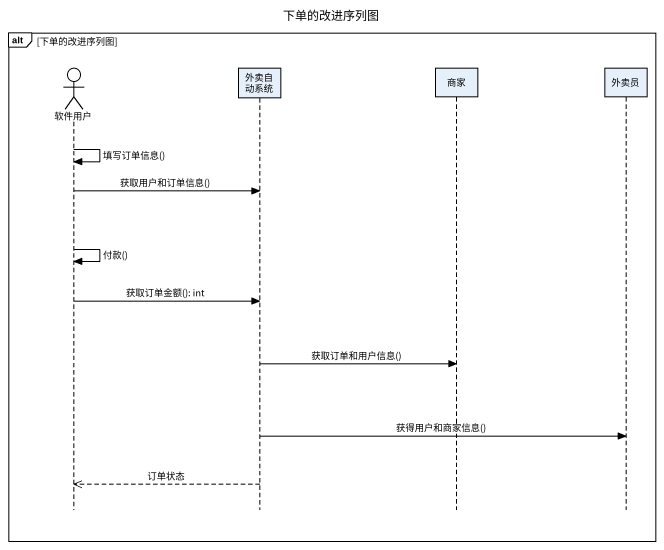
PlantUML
@startuml
title 下单的改进序列图
hide footbox
actor 软件用户
participant 外卖自动系统
participant 商家
participant 外卖员

alt 下单的改进序列图
  软件用户 -> 软件用户 : 填写订单信息()
  软件用户 -> 外卖自动系统 : 获取用户和订单信息()
  软件用户 -> 软件用户 : 付款()
  软件用户 -> 外卖自动系统 : 获取订单金额(): int
  外卖自动系统 -> 商家 : 获取订单和用户信息()
  外卖自动系统 -> 外卖员 : 获得用户和商家信息()
  外卖自动系统 -->> 软件用户 : 订单状态
end
@enduml
